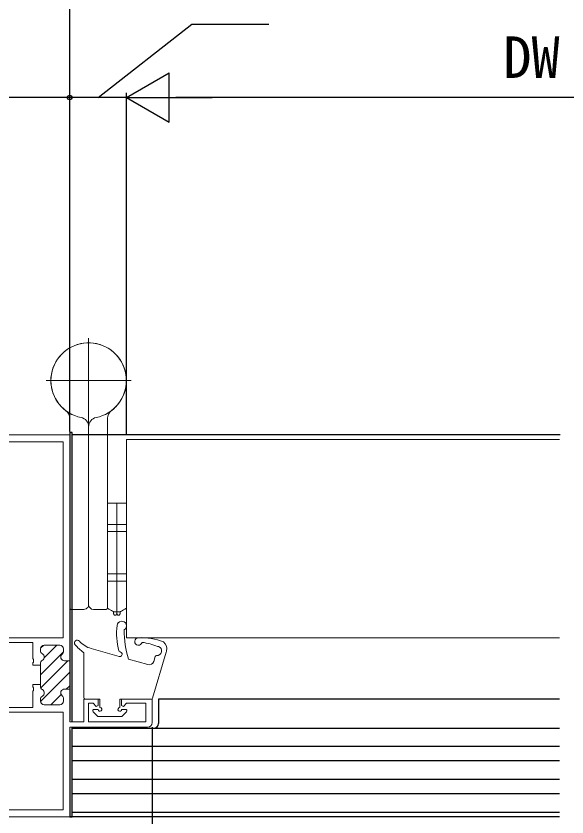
# Model space of a CAD drawing. Units: millimetres, scale not verified. Extents: x -525 to 525, y -783 to 779.
# Drawn here: x -166.1 to -49.4, y -418.1 to -248.4 of the extents above; entities that cross this region are included whole.
import ezdxf
from ezdxf.enums import TextEntityAlignment as Align

# ---------------------------------------------------------------- set-up
doc = ezdxf.new("R2010")
doc.units = ezdxf.units.MM
doc.header["$LTSCALE"] = 4
doc.layers.add('0-2_YKK_11', color=211, linetype='Continuous', lineweight=18)
doc.layers.add('0-5_YKK_13', color=4, linetype='Continuous', lineweight=18)
doc.layers.add('0-4_YKK_12', color=2, linetype='Continuous')
doc.layers.add('0-7_YKK_D', color=6, linetype='Continuous')
doc.styles.add('ＭＳ ゴシック', font='')
doc.styles.get('ＭＳ ゴシック').set_extended_font_data('MS Gothic')

msp = doc.modelspace()

# ---------------------------------------------------------------- linework, layer by layer
at = {"layer": '0-2_YKK_11'}
for p, q in [((-160.905, -382.322), (-160.324, -381.74)), ((-160.149, -384.394), (-157.471, -381.716)), ((-160.129, -381.716), (-156.829, -381.716)), ((-160.129, -381.716), (-156.829, -381.716)), ((-160.929, -382.831), (-160.929, -382.516)), ((-160.929, -382.831), (-160.929, -382.516)), ((-160.929, -388.003), (-156.043, -383.117)), ((-156.029, -382.516), (-156.029, -382.967)), ((-156.029, -382.516), (-156.029, -382.967)), ((-160.858, -390.76), (-155.115, -385.016)), ((-155.829, -385.016), (-154.729, -385.016)), ((-155.829, -385.016), (-154.729, -385.016)), ((-160.918, -393.649), (-154.729, -387.459)), ((-155.458, -391.016), (-154.729, -390.288)), ((-158.758, -394.316), (-156.567, -392.126)), ((-160.929, -393.516), (-160.929, -393.202)), ((-160.929, -393.516), (-160.929, -393.202)), ((-156.029, -393.065), (-156.029, -393.516)), ((-156.029, -393.065), (-156.029, -393.516)), ((-156.829, -394.316), (-160.129, -394.316)), ((-156.829, -394.316), (-160.129, -394.316))]:
    msp.add_line(p, q, dxfattribs=at)
for points in [[(-154.729, -385.016), (-154.729, -337.116), (-179.729, -337.116), (-179.729, -382.266), (-178.529, -382.266)], [(-177.729, -379.216), (-174.729, -379.216), (-174.729, -382.266), (-173.529, -382.266), (-173.529, -381.116), (-162.529, -381.116), (-162.529, -384.558), (-162.409, -384.741), (-162.409, -385.291), (-162.529, -385.475), (-162.529, -385.966), (-160.929, -385.966), (-160.929, -385.602)], [(-154.729, -385.016), (-154.729, -391.016), (-155.829, -391.016)], [(-160.929, -390.431), (-160.929, -390.066), (-160.929, -385.966), (-160.929, -385.602)], [(-160.929, -390.431), (-160.929, -390.066), (-162.529, -390.066), (-162.529, -390.558), (-162.409, -390.741), (-162.409, -391.291), (-162.529, -391.475), (-162.529, -394.916), (-173.529, -394.916), (-173.529, -391.666), (-174.729, -391.666), (-174.729, -394.716), (-177.729, -394.716)], [(-179.729, -391.666), (-179.729, -418.116), (-154.729, -418.116), (-154.729, -399.116), (-138.229, -399.116)], [(-137.229, -398.116), (-137.229, -393.116), (-143.729, -393.116), (-143.729, -394.517), (-143.359, -394.67), (-142.705, -394.016), (-138.629, -394.016), (-138.629, -397.916), (-150.729, -397.916), (-150.729, -394.016), (-149.754, -394.016), (-149.1, -394.67), (-148.729, -394.517), (-148.729, -393.116), (-151.729, -393.116), (-151.729, -397.916), (-154.729, -397.916), (-154.729, -391.016), (-155.829, -391.016)]]:
    msp.add_lwpolyline(points, dxfattribs=at)
for points in [[(-156.129, -380.116), (-156.129, -338.616), (-178.329, -338.616), (-178.329, -349.616), (-178.529, -349.816), (-178.529, -371.816), (-178.229, -372.116), (-178.229, -378.016), (-173.529, -378.016), (-173.529, -380.116)], [(-156.129, -395.916), (-178.529, -395.916), (-178.529, -406.316), (-178.229, -406.616), (-178.229, -416.616), (-156.129, -416.616)]]:
    msp.add_lwpolyline(points, close=True, dxfattribs=at)
for centre, radius, start, end in [((-160.129, -382.516), 0.8, 90.00001, 179.99999), ((-160.129, -382.516), 0.8, 90.00001, 179.99999), ((-156.829, -382.516), 0.8, 0.00001, 89.99999), ((-156.829, -382.516), 0.8, 0.00001, 89.99999), ((-160.129, -382.831), 0.8, 179.99996, 239.99999), ((-160.129, -382.831), 0.8, 179.99996, 239.99999), ((-160.929, -384.216), 0.8, 300, 60), ((-160.929, -384.216), 0.8, 300, 60), ((-155.829, -384.216), 0.8, 128.68219, 269.99999), ((-155.829, -384.216), 0.8, 128.68219, 269.99999), ((-156.829, -382.967), 0.8, 308.68219, 0.00001), ((-156.829, -382.967), 0.8, 308.68219, 0.00001), ((-160.129, -385.602), 0.8, 120.00001, 180.00004), ((-160.129, -385.602), 0.8, 120.00001, 180.00004), ((-160.129, -390.431), 0.8, 179.99996, 239.99999), ((-160.129, -390.431), 0.8, 179.99996, 239.99999), ((-160.929, -391.816), 0.8, 300, 60), ((-160.929, -391.816), 0.8, 300, 60), ((-155.829, -391.816), 0.8, 90.00001, 231.31781), ((-155.829, -391.816), 0.8, 90.00001, 231.31781), ((-160.129, -393.202), 0.8, 120.00001, 180.00004), ((-160.129, -393.202), 0.8, 120.00001, 180.00004), ((-160.129, -393.516), 0.8, 180.00001, 269.99999), ((-160.129, -393.516), 0.8, 180.00001, 269.99999), ((-156.829, -393.516), 0.8, 270.00001, 359.99999), ((-156.829, -393.516), 0.8, 270.00001, 359.99999), ((-156.829, -393.065), 0.8, 359.99999, 51.31781), ((-156.829, -393.065), 0.8, 359.99999, 51.31781), ((-138.229, -398.116), 1, 270.00001, 359.99999)]:
    msp.add_arc(centre, radius, start, end, dxfattribs=at)
at = {"layer": '0-4_YKK_12'}
for p, q in [((-154.729, -336.616), (-154.729, -397.617)), ((-154.229, -336.616), (-154.729, -336.616)), ((-154.229, -397.917), (-154.229, -336.616)), ((-50.8, -337.116), (-154.229, -337.117)), ((-50.909, -393.116), (-135.927, -393.116)), ((-135.927, -393.116), (-135.927, -398.316)), ((-154.729, -399.616), (-154.729, -418.116)), ((-154.229, -418.116), (-154.229, -399.116)), ((-154.229, -399.316), (-50.909, -399.316)), ((-154.229, -417.116), (-154.229, -399.316)), ((-154.229, -403.116), (-50.909, -403.116)), ((-154.229, -406.116), (-50.909, -406.116)), ((-154.229, -410.116), (-50.909, -410.116)), ((-154.229, -413.116), (-50.909, -413.116)), ((-154.229, -417.116), (-50.909, -417.116)), ((-50.909, -418.116), (-154.729, -418.116)), ((-154.729, -418.116), (-154.229, -418.116))]:
    msp.add_line(p, q, dxfattribs=at)
msp.add_arc((-136.927, -398.316), 1, 270, 0, dxfattribs=at)
at = {"layer": '0-5_YKK_13'}
for p, q in [((-150.729, -334.616), (-150.729, -316.616)), ((-159.729, -325.616), (-141.729, -325.616)), ((-154.729, -333.616), (-154.729, -373.816)), ((-146.729, -333.616), (-146.729, -373.816)), ((-150.729, -373.116), (-150.729, -335.414)), ((-150.729, -373.116), (-150.729, -335.414)), ((-142.729, -380.116), (-142.729, -338.116)), ((-72.067, -338.116), (-142.729, -338.116)), ((-50.909, -338.116), (-72.067, -338.116)), ((-146.729, -351.616), (-144.729, -351.616)), ((-146.729, -352.616), (-146.729, -351.616)), ((-146.729, -357.616), (-146.729, -352.616)), ((-144.729, -351.616), (-144.729, -352.616)), ((-142.729, -351.616), (-144.729, -351.616)), ((-144.729, -351.616), (-144.729, -352.616)), ((-144.729, -357.616), (-144.729, -352.616)), ((-144.729, -357.616), (-144.729, -352.616)), ((-142.729, -352.616), (-142.729, -351.616)), ((-142.729, -357.616), (-142.729, -352.616)), ((-146.729, -356.116), (-142.729, -356.116)), ((-144.729, -366.616), (-144.729, -357.616)), ((-142.729, -357.616), (-144.729, -357.616)), ((-142.729, -366.616), (-142.729, -357.616)), ((-146.729, -366.616), (-144.729, -366.616)), ((-146.729, -373.616), (-146.729, -366.616)), ((-144.729, -373.616), (-144.729, -366.616)), ((-144.729, -373.616), (-144.729, -366.616)), ((-142.729, -373.616), (-142.729, -366.616)), ((-146.729, -368.116), (-142.729, -368.116)), ((-154.429, -374.116), (-151.729, -374.116)), ((-147.029, -374.116), (-149.729, -374.116)), ((-146.729, -373.866), (-146.729, -373.616)), ((-145.429, -375.066), (-145.429, -374.616)), ((-145.229, -375.316), (-145.429, -375.066)), ((-144.729, -375.066), (-144.929, -375.316)), ((-144.729, -373.616), (-144.729, -374.616)), ((-144.729, -374.616), (-144.029, -374.616)), ((-144.729, -375.066), (-144.729, -374.616)), ((-144.729, -375.066), (-144.729, -374.616)), ((-144.729, -375.066), (-144.529, -375.316)), ((-144.229, -375.316), (-144.029, -375.066)), ((-144.029, -375.066), (-144.029, -374.616)), ((-142.729, -373.866), (-142.729, -373.616)), ((-144.929, -375.316), (-145.229, -375.316)), ((-144.229, -375.316), (-144.529, -375.316)), ((-72.067, -380.116), (-142.729, -380.116)), ((-50.909, -380.116), (-72.067, -380.116)), ((-151.727, -392.814), (-151.727, -383.478)), ((-144.251, -384.102), (-150.206, -382.417)), ((-137.163, -392.9), (-134.269, -383.2)), ((-138.167, -385.823), (-142.276, -384.661)), ((-136.632, -384.126), (-136.937, -385.147)), ((-148.327, -393.114), (-151.427, -393.114)), ((-148.327, -393.114), (-148.327, -394.914)), ((-144.127, -393.114), (-144.127, -394.914)), ((-144.127, -393.114), (-137.451, -393.114)), ((-148.727, -395.314), (-149.527, -395.314)), ((-143.727, -395.314), (-142.927, -395.314)), ((-149.739, -395.826), (-148.839, -396.727)), ((-148.627, -396.814), (-143.827, -396.814)), ((-142.715, -395.826), (-143.615, -396.726))]:
    msp.add_line(p, q, dxfattribs=at)
for points in [[(-146.729, -366.616), (-146.729, -357.616), (-144.729, -357.616)], [(-142.729, -366.616), (-144.729, -366.616), (-144.729, -357.616)], [(-145.429, -374.616), (-145.46, -374.599), (-145.551, -374.546), (-145.699, -374.461), (-145.898, -374.346), (-146.143, -374.205), (-146.423, -374.043), (-146.729, -373.866)], [(-144.729, -373.616), (-144.729, -374.616), (-145.429, -374.616)], [(-144.029, -374.616), (-143.999, -374.599), (-143.908, -374.546), (-143.76, -374.461), (-143.56, -374.346), (-143.316, -374.205), (-143.036, -374.043), (-142.729, -373.866)]]:
    msp.add_lwpolyline(points, dxfattribs=at)
for centre, radius, start, end in [((-150.729, -325.616), 8, 306.8699, 258.46304), ((-150.729, -325.616), 8, 281.53696, 233.1301), ((-156.729, -333.616), 2, 0, 53.1301), ((-144.729, -333.616), 2, 126.8699, 180), ((-152.729, -335.414), 2, 0, 78.46304), ((-148.729, -335.414), 2, 101.53696, 180), ((-151.729, -373.116), 1, 323.1301, 0), ((-149.729, -373.116), 1, 180, 270), ((-154.429, -373.816), 0.3, 180, 270), ((-151.729, -373.116), 1, 270, 323.1301), ((-147.029, -373.816), 0.3, 270, 360), ((-143.713, -377.632), 1, 303.23418, 174.7091), ((-129.796, -379.154), 15, 173.7593, 194.4625), ((-124.017, -378.838), 19.165, 178.92241, 197.68754), ((-140.153, -380.923), 0.8, 92.72809, 346.42385), ((-139.573, -393.11), 13, 68.59114, 92.72809), ((-153.127, -381.214), 0.6, 40.11562, 219.84693), ((-145.91, -375.191), 10, 219.84693, 233.56728), ((-148.844, -377.606), 5, 220.11562, 254.19955), ((-141.007, -394.008), 13, 67.86033, 82.78981), ((-136.091, -382.456), 1.922, 345.79438, 48.92548), ((-152.027, -383.478), 0.3, 359.99926, 53.56728), ((-144.03, -382.825), 0.3, 194.4625, 263.87634), ((-144.115, -383.62), 0.5, 254.19955, 83.87634), ((-136.276, -382.905), 1.008, 267.04048, 67.81606), ((-135.995, -381.689), 0.3, 247.86033, 289.53621), ((-135.227, -382.914), 1, 343.38478, 359.23467), ((-137.895, -384.861), 1, 254.19955, 343.38478), ((-136.345, -384.212), 0.3, 86.72715, 163.38478), ((-151.427, -392.814), 0.3, 179.99926, 269.99415), ((-137.451, -392.814), 0.3, 270.00143, 343.38478), ((-149.527, -395.614), 0.3, 89.99415, 224.99928), ((-148.327, -395.314), 0.4, 179.99415, 89.99928), ((-144.127, -395.314), 0.4, 89.99928, 0.00143), ((-142.927, -395.614), 0.3, 314.99898, 90.00143), ((-148.627, -396.514), 0.3, 224.99928, 270.00143), ((-143.827, -396.514), 0.3, 270.00143, 314.99898)]:
    msp.add_arc(centre, radius, start, end, dxfattribs=at)
at = {"layer": '0-7_YKK_D'}
for p, q in [((-154.73, -336.417), (-154.73, -234.617)), ((-142.729, -265.617), (-133.636, -260.367)), ((-133.636, -270.867), (-133.636, -260.367)), ((-154.732, -336.414), (-154.731, -264.612)), ((-154.729, -332.116), (-154.729, -264.617)), ((-142.729, -337.116), (-142.729, -264.617)), ((-142.729, -337.116), (-142.729, -264.617)), ((-142.729, -265.617), (-154.729, -265.617)), ((-142.729, -265.617), (-133.636, -270.867)), ((-142.729, -265.617), (-124.543, -265.617)), ((31.806, -265.617), (-132.229, -265.617)), ((-137.229, -399.116), (-137.229, -514.117))]:
    msp.add_line(p, q, dxfattribs=at)
for points in [[(-148.729, -265.617), (-128.854, -250.079), (-112.526, -250.079)], [(-154.731, -265.612), (-179.731, -265.612), (-200.762, -265.612)]]:
    msp.add_lwpolyline(points, dxfattribs=at)
for centre in [(-154.731, -265.612), (-154.729, -265.617)]:
    msp.add_circle(centre, 0.478, dxfattribs=at)

# ---------------------------------------------------------------- texts
at = {"layer": '0-7_YKK_D', "style": 'ＭＳ ゴシック'}
msp.add_text('DW', height=8.798, dxfattribs=at).set_placement((-62.86, -264.117), align=Align.BOTTOM_LEFT)

doc.saveas('drawing.dxf')
